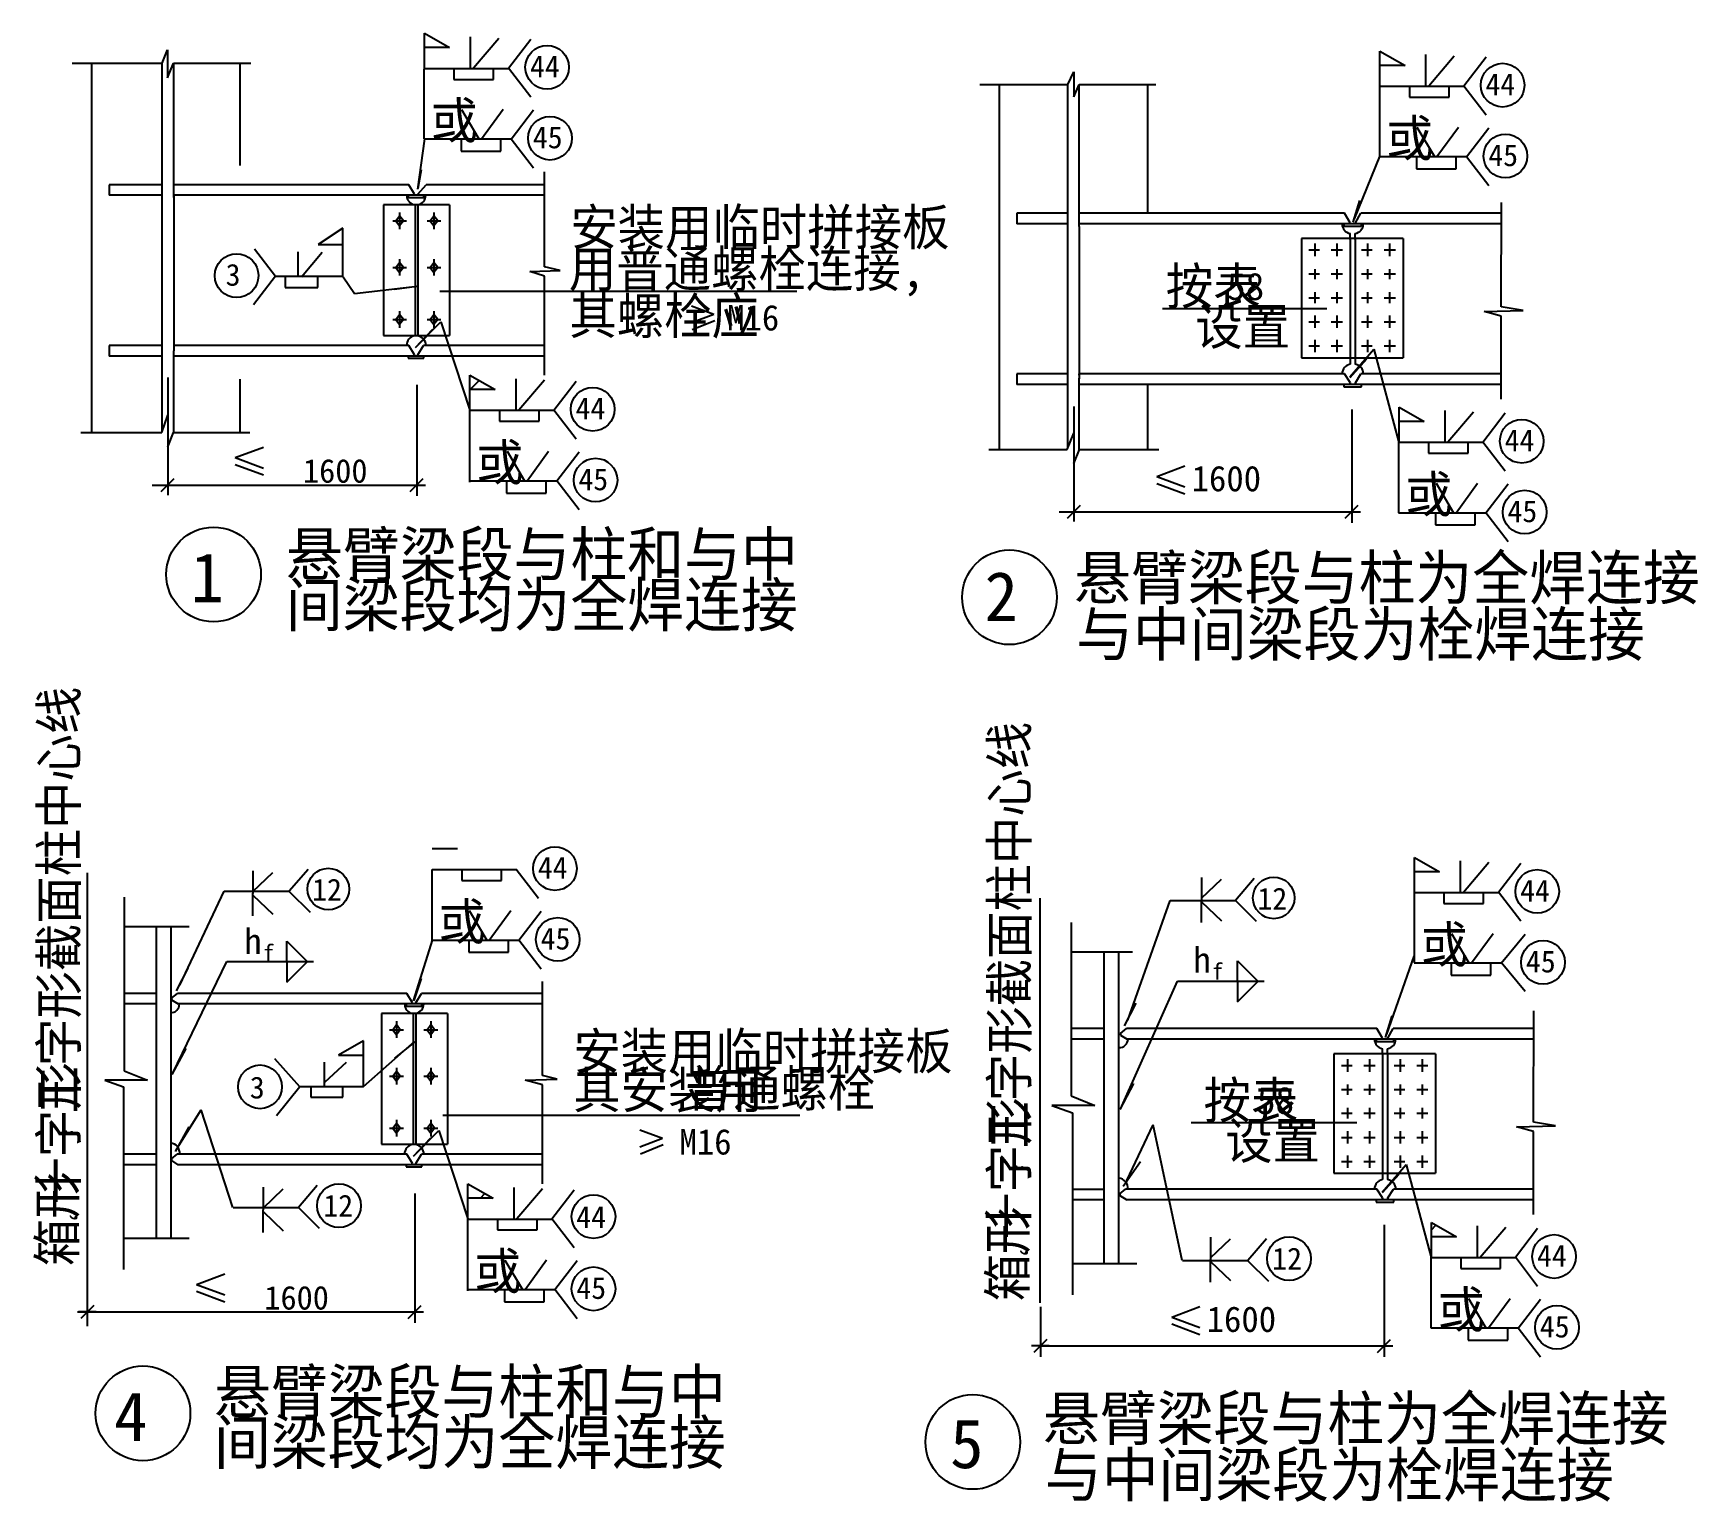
# Model space of a CAD drawing. Header units: metres. Extents: x 1413 to 8394, y 7869 to 11895.
# Drawn here: x 1413 to 5978, y 7869 to 11895 of the extents above; entities that cross this region are included whole.
import ezdxf

# ---------------------------------------------------------------- set-up
doc = ezdxf.new("R2010")
doc.units = ezdxf.units.M
for name, color, linetype in [('BOR', 3, 'Continuous'), ('CENTER', 7, 'Continuous'), ('FRAMING', 2, 'Continuous'), ('HIDDEN', 3, 'Continuous'), ('Z', 4, 'Continuous')]:
    doc.layers.add(name, color=color, linetype=linetype)

# ---------------------------------------------------------------- blocks, each defined once
blk = doc.blocks.new('CC')
blk.add_line((-24.24, 0), (24.24, 0))
at = {"layer": 'FRAMING', "color": 6}
blk.add_line((-17.83, -17.83), (17.83, 17.83), dxfattribs=at)

msp = doc.modelspace()

# ---------------------------------------------------------------- hatches: boundary and pattern name
h = msp.add_hatch()
h.set_pattern_fill('ANSI31', scale=50)
h.paths.add_polyline_path([(2485.53, 11855.42), (2554.59, 11855.42), (2485.53, 11894.8)])
h = msp.add_hatch()
h.set_pattern_fill('ANSI31', scale=50)
h.paths.add_polyline_path([(2261.58, 11360.23), (2194.16, 11315.91), (2261.58, 11315.91)])
h = msp.add_hatch()
h.set_pattern_fill('ANSI31', scale=50)
h.paths.add_polyline_path([(2610.49, 10917.96), (2679.55, 10917.96), (2610.49, 10957.33)])
h = msp.add_hatch()
h.set_pattern_fill('ANSI31', scale=50)
h.paths.add_polyline_path([(5158.38, 10830.35), (5227.45, 10830.35), (5158.38, 10869.72)])
h = msp.add_hatch()
h.set_pattern_fill('ANSI31', scale=50)
h.paths.add_polyline_path([(5200.73, 9595.94), (5269.79, 9595.94), (5200.73, 9635.32)])
h = msp.add_hatch()
h.set_pattern_fill('ANSI31', scale=50)
h.paths.add_polyline_path([(2318.88, 9132.51), (2249.82, 9093.14), (2318.88, 9093.14)])
h = msp.add_hatch()
h.set_pattern_fill('ANSI31', scale=50)
h.paths.add_polyline_path([(2604.9, 8700.78), (2673.97, 8700.78), (2604.9, 8740.16)])
h = msp.add_hatch()
h.set_pattern_fill('ANSI31', scale=50)
h.paths.add_polyline_path([(5247.1, 8595.08), (5316.16, 8595.08), (5247.1, 8634.45)])
at = {"layer": 'Z'}
h = msp.add_hatch(dxfattribs=at)
h.set_pattern_fill('ANSI31', scale=50)
h.paths.add_polyline_path([(5105.82, 11806.46), (5174.88, 11806.46), (5105.82, 11845.83)])

# ---------------------------------------------------------------- linework, layer by layer
for p, q in [((2485.53, 11799.82), (2485.53, 11894.8)), ((2485.53, 11894.8), (2554.59, 11855.42)), ((2611.19, 11885.33), (2611.19, 11799.92)), ((2619.82, 11799.92), (2689.69, 11881.84)), ((2715.82, 11799.32), (2777.05, 11878.92)), ((1766.85, 11813.35), (1780.95, 11849.55)), ((1780.95, 11849.55), (1780.95, 11772.44)), ((2554.59, 11855.42), (2485.53, 11855.42)), ((1519.31, 11813.35), (1766.85, 11813.35)), ((1780.95, 11772.44), (1797.66, 11813.35)), ((1797.66, 11813.35), (2009.57, 11813.35)), ((2485.21, 11798.58), (2717.15, 11798.58)), ((2485.21, 11605.56), (2485.21, 11798.58)), ((2566.54, 11798.58), (2566.54, 11768.52)), ((2675.32, 11768.52), (2675.32, 11798.58)), ((2715.82, 11800.18), (2777.05, 11720.59)), ((4250.24, 11754.23), (4266.18, 11789.24)), ((4266.18, 11789.24), (4266.18, 11720.41)), ((2566.54, 11768.52), (2675.32, 11768.52)), ((4008.61, 11754.23), (4250.24, 11754.23)), ((4266.18, 11720.41), (4281.59, 11754.23)), ((4281.59, 11754.23), (4491.67, 11754.23)), ((5105.5, 11556.6), (5105.5, 11749.62)), ((2587.21, 11686.21), (2635.06, 11605.56)), ((2642.27, 11605.56), (2701.24, 11686.62)), ((2723.61, 11604.99), (2784.84, 11684.58)), ((2485.42, 11605.55), (2466.57, 11467.75)), ((2485.21, 11605.56), (2724.49, 11605.56)), ((2586.02, 11601.96), (2586.02, 11571.89)), ((2694.8, 11571.89), (2694.8, 11601.96)), ((2723.61, 11605.85), (2784.84, 11526.25)), ((2586.02, 11571.89), (2694.8, 11571.89)), ((2815.03, 11254.3), (2815.21, 11514.91)), ((4468.57, 11462.12), (4468.57, 11401.52)), ((5438.92, 11144.57), (5439.1, 11430.99)), ((2398.57, 11380.29), (2436.7, 11380.29)), ((2417.54, 11403.36), (2417.46, 11357.7)), ((2492.72, 11380.29), (2530.85, 11380.29)), ((2511.68, 11403.36), (2511.61, 11357.7)), ((2261.58, 11360.23), (2194.16, 11315.91)), ((2261.58, 11227.62), (2261.58, 11360.23)), ((2077.42, 11227.61), (2019.99, 11303.41)), ((2138.16, 11295.67), (2138.16, 11227.54)), ((2148.61, 11227.07), (2205.18, 11294.29)), ((2194.16, 11315.91), (2263.23, 11315.91)), ((2417.54, 11275.97), (2417.46, 11230.32)), ((2511.68, 11275.97), (2511.61, 11230.32)), ((2398.57, 11252.9), (2436.7, 11252.9)), ((2492.72, 11252.9), (2530.85, 11252.9)), ((2774.79, 11241.65), (2858.35, 11244.82)), ((2815.03, 11229), (2774.79, 11241.65)), ((2858.35, 11244.82), (2815.03, 11254.3)), ((2815.03, 10957.12), (2815.03, 11229)), ((2077.42, 11228.48), (2016.98, 11150.15)), ((2262.12, 11227.63), (2076.77, 11227.63)), ((2104.12, 11228.08), (2104.12, 11198.01)), ((2104.12, 11198.01), (2193.03, 11198.01)), ((2193.03, 11198.01), (2193.03, 11228.08)), ((2262.78, 11226.97), (2294.15, 11181.49)), ((2294.15, 11181.49), (2466.55, 11201.76)), ((2528.2, 11187.76), (3507.3, 11187.76)), ((4510.11, 11140.44), (4960.49, 11140.44)), ((5498.97, 11135.08), (5438.92, 11144.57)), ((2398.57, 11110.04), (2436.7, 11110.04)), ((2417.54, 11133.11), (2417.46, 11087.45)), ((2492.72, 11110.04), (2530.85, 11110.04)), ((2511.68, 11133.11), (2511.61, 11087.45)), ((5391.52, 11131.92), (5498.97, 11135.08)), ((5438.92, 11119.27), (5391.52, 11131.92)), ((5438.92, 10891.76), (5438.92, 11119.27)), ((2610.49, 10957.33), (2679.55, 10917.96)), ((2610.49, 10861.12), (2610.49, 10957.33)), ((1781.88, 10950.94), (1781.88, 10628.49)), ((2464.64, 10931.15), (2464.64, 10626.35)), ((2679.55, 10917.96), (2610.49, 10917.96)), ((2736.15, 10947.86), (2736.15, 10862.45)), ((2744.78, 10862.45), (2814.65, 10944.38)), ((2840.78, 10861.85), (2902.01, 10941.45)), ((4468.57, 10931.72), (4468.57, 10861.97)), ((4266.56, 10871.55), (4266.56, 10556.17)), ((5158.38, 10774.74), (5158.38, 10869.72)), ((5158.38, 10869.72), (5227.45, 10830.35)), ((1765.86, 10800.26), (1781.95, 10847.46)), ((1781.95, 10847.46), (1781.95, 10761.37)), ((2610.17, 10861.12), (2842.11, 10861.12)), ((2610.17, 10664.47), (2610.17, 10861.12)), ((2691.5, 10861.12), (2691.5, 10831.05)), ((2691.5, 10831.05), (2800.28, 10831.05)), ((2800.28, 10831.05), (2800.28, 10861.12)), ((2840.78, 10862.71), (2902.01, 10783.12)), ((5028.9, 10863.54), (5028.9, 10552.91)), ((5227.45, 10830.35), (5158.38, 10830.35)), ((1543.75, 10800.26), (1765.86, 10800.26)), ((1781.95, 10761.37), (1797.49, 10800.26)), ((1797.49, 10800.26), (2007.23, 10800.26)), ((4248.64, 10754.07), (4266.46, 10798.42)), ((4266.46, 10798.42), (4266.46, 10715.18)), ((5158.07, 10580.49), (5158.07, 10773.51)), ((1966.97, 10731.55), (2044.54, 10760.28)), ((1966.97, 10731.41), (2044.54, 10702.68)), ((2712.17, 10748.74), (2760.02, 10668.09)), ((2767.23, 10668.09), (2826.2, 10749.15)), ((2848.57, 10667.52), (2909.8, 10747.12)), ((4033.05, 10754.07), (4248.64, 10754.07)), ((4266.46, 10715.18), (4282.47, 10754.07)), ((4282.47, 10754.07), (4500.13, 10754.07)), ((1966.97, 10712.63), (2044.54, 10683.9)), ((1739.28, 10656.35), (2463.64, 10656.35)), ((2610.41, 10668.09), (2849.45, 10668.09)), ((2710.98, 10664.49), (2710.98, 10634.43)), ((2819.76, 10634.43), (2819.76, 10664.49)), ((2848.57, 10668.38), (2909.8, 10588.79)), ((2710.98, 10634.43), (2819.76, 10634.43)), ((4226.36, 10582.91), (5027.9, 10582.91)), ((2575.95, 9658.74), (2506.89, 9658.74)), ((5200.73, 9635.32), (5269.79, 9595.94)), ((5200.73, 9540.34), (5200.73, 9635.32)), ((2014.97, 9598.49), (2014.97, 9536.4)), ((2014.97, 9541.52), (2069.56, 9593.95)), ((2166.39, 9602.21), (2115.06, 9542.51)), ((2506.57, 9601.9), (2738.51, 9601.9)), ((2506.57, 9408.88), (2506.57, 9601.9)), ((2587.9, 9601.9), (2587.9, 9571.83)), ((2696.68, 9571.83), (2696.68, 9601.9)), ((2737.18, 9603.5), (2798.4, 9523.9)), ((5269.79, 9595.94), (5200.73, 9595.94)), ((1814.74, 9285.21), (1936.35, 9542.38)), ((1936.35, 9542.38), (2116.71, 9542.38)), ((2115.1, 9541.98), (2171.91, 9485.38)), ((2587.9, 9571.83), (2696.68, 9571.83)), ((4616.55, 9580.39), (4616.55, 9518.3)), ((4616.55, 9523.43), (4671.13, 9575.85)), ((1662.15, 9526.52), (1662.15, 9050.66)), ((2014.97, 9474.87), (2014.97, 9536.97)), ((2014.97, 9531.84), (2069.56, 9479.42)), ((4414.48, 9189.22), (4530.93, 9517.34)), ((4616.55, 9456.78), (4616.55, 9518.87)), ((4616.55, 9513.74), (4671.13, 9461.32)), ((5200.41, 9346.08), (5200.41, 9539.1)), ((2608.57, 9489.53), (2656.42, 9408.88)), ((2663.63, 9408.88), (2722.59, 9489.93)), ((2744.97, 9408.3), (2806.2, 9487.9)), ((4259.37, 9457.25), (4259.37, 8981.39)), ((1662.15, 9446.13), (1840.46, 9446.13)), ((2108.23, 9349.18), (2108.23, 9406.09)), ((2108.23, 9406.09), (2164.96, 9349.18)), ((2507.97, 9411.62), (2455.23, 9241.68)), ((2505.79, 9408.88), (2745.84, 9408.88)), ((2607.38, 9405.28), (2607.38, 9375.21)), ((2716.16, 9375.21), (2716.16, 9405.28)), ((2744.97, 9409.17), (2806.2, 9329.57)), ((2607.38, 9375.21), (2716.16, 9375.21)), ((4259.37, 9376.86), (4427.18, 9376.86)), ((1794.66, 9041.54), (1943.56, 9349.72)), ((1943.56, 9349.72), (2181.33, 9349.72)), ((2108.23, 9293.22), (2164.96, 9350.12)), ((2108.23, 9350.12), (2108.23, 9293.22)), ((2809.44, 9037.13), (2809.62, 9294.77)), ((4394.4, 8945.56), (4550.93, 9295.63)), ((2408.89, 9186.11), (2408.82, 9140.46)), ((2503.04, 9186.11), (2502.96, 9140.46)), ((5527.64, 8909.3), (5527.82, 9214.28)), ((2318.88, 9132.51), (2249.82, 9093.14)), ((2318.88, 9007.3), (2318.88, 9132.51)), ((2318.88, 9007.3), (2459.3, 9131.26)), ((2389.93, 9163.05), (2428.05, 9163.05)), ((2484.07, 9163.05), (2522.2, 9163.05)), ((2249.82, 9093.14), (2318.88, 9093.14)), ((1662.15, 9050.66), (1726.53, 9024.82)), ((2144.02, 9006.33), (2075.78, 9083.31)), ((2211.05, 9073.93), (2211.05, 9007.66)), ((2271.16, 9072.77), (2212.77, 9019.01)), ((2408.89, 9058.73), (2408.82, 9013.08)), ((2503.04, 9058.73), (2502.96, 9013.08)), ((1609.22, 9024.82), (1660.49, 9005.95)), ((1726.53, 9024.82), (1609.22, 9024.82)), ((1660.49, 9005.95), (1660.49, 8505.77)), ((2144.02, 9006.33), (2080.19, 8927.15)), ((2144.14, 9007.3), (2318.88, 9007.3)), ((2173.68, 9007.3), (2173.68, 8978.13)), ((2261.6, 8978.13), (2261.6, 9008.2)), ((2389.93, 9035.66), (2428.05, 9035.66)), ((2484.07, 9035.66), (2522.2, 9035.66)), ((2762.04, 9024.48), (2849.37, 9027.64)), ((2809.44, 9011.83), (2762.04, 9024.48)), ((2849.37, 9027.64), (2809.44, 9037.13)), ((2809.44, 8739.94), (2809.44, 9011.83)), ((2173.68, 8978.13), (2261.6, 8978.13)), ((4323.75, 8955.56), (4206.45, 8955.56)), ((4206.45, 8955.56), (4262.87, 8934.78)), ((4259.37, 8981.39), (4323.75, 8955.56)), ((1812.16, 8845.23), (1873.02, 8943.28)), ((1959.88, 8675.8), (1873.02, 8943.28)), ((2408.89, 8915.86), (2408.82, 8870.21)), ((2503.04, 8915.86), (2502.96, 8870.21)), ((2536.41, 8928.4), (3515.51, 8928.4)), ((4262.87, 8934.78), (4262.87, 8436.5)), ((4411.9, 8749.25), (4484.29, 8902.61)), ((4563.43, 8530.3), (4484.29, 8902.61)), ((4588.74, 8908.52), (5042.54, 8908.52)), ((5587.68, 8899.81), (5527.64, 8909.3)), ((2389.93, 8892.8), (2428.05, 8892.8)), ((2484.07, 8892.8), (2522.2, 8892.8)), ((3138.14, 8864.42), (3076.09, 8887.4)), ((3138.14, 8864.31), (3076.09, 8841.32)), ((5480.24, 8896.65), (5587.68, 8899.81)), ((5527.64, 8884), (5480.24, 8896.65)), ((5527.64, 8656.49), (5527.64, 8884)), ((3078.38, 8822.99), (3140.43, 8848.24)), ((2043.45, 8730.81), (2043.45, 8668.72)), ((2043.45, 8673.85), (2098.04, 8726.27)), ((2191.55, 8735.42), (2140.22, 8675.72)), ((2604.9, 8740.16), (2673.97, 8700.78)), ((2604.9, 8643.94), (2604.9, 8740.16)), ((2730.56, 8730.69), (2730.56, 8645.28)), ((2739.2, 8645.28), (2809.07, 8727.2)), ((2835.19, 8644.68), (2896.42, 8724.27)), ((1961.51, 8675.59), (2141.87, 8675.59)), ((2140.26, 8675.19), (2197.07, 8618.59)), ((2459.06, 8713.98), (2459.06, 8359.39)), ((2673.97, 8700.78), (2604.9, 8700.78)), ((2043.45, 8607.2), (2043.45, 8669.29)), ((2043.45, 8664.16), (2098.04, 8611.74)), ((2604.59, 8447.3), (2604.59, 8643.94)), ((2604.59, 8643.94), (2836.52, 8643.94)), ((2685.91, 8643.94), (2685.91, 8613.87)), ((2794.69, 8613.87), (2794.69, 8643.94)), ((2835.19, 8645.54), (2896.42, 8565.94)), ((5117.62, 8628.27), (5117.62, 8266.13)), ((5247.1, 8539.47), (5247.1, 8634.45)), ((5247.1, 8634.45), (5316.16, 8595.08)), ((1660.49, 8591.53), (1840.46, 8591.53)), ((2685.91, 8613.87), (2794.69, 8613.87)), ((4641.22, 8594.29), (4641.22, 8532.2)), ((4641.22, 8537.33), (4695.8, 8589.75)), ((4795.1, 8589.92), (4743.77, 8530.22)), ((5316.16, 8595.08), (5247.1, 8595.08)), ((5246.78, 8345.22), (5246.78, 8538.24)), ((1861.03, 8464.59), (1938.6, 8493.33)), ((2706.58, 8531.57), (2754.43, 8450.92)), ((2761.64, 8450.92), (2820.61, 8531.97)), ((2842.99, 8450.35), (2904.21, 8529.94)), ((4262.87, 8522.27), (4439.7, 8522.27)), ((4565.07, 8530.09), (4745.42, 8530.09)), ((4641.22, 8470.67), (4641.22, 8532.77)), ((4641.22, 8527.64), (4695.8, 8475.22)), ((4743.82, 8529.69), (4800.63, 8473.09)), ((1861.03, 8464.46), (1938.6, 8435.72)), ((1861.03, 8445.67), (1938.6, 8416.94)), ((2604.83, 8450.92), (2843.86, 8450.92)), ((2705.39, 8447.32), (2705.39, 8417.25)), ((2814.18, 8417.25), (2814.18, 8447.32)), ((2842.99, 8451.21), (2904.21, 8371.61)), ((2705.39, 8417.25), (2814.18, 8417.25)), ((4175.03, 8403.4), (4175.03, 8266.13)), ((4535, 8375.06), (4612.57, 8403.79)), ((1534.38, 8389.39), (2458.06, 8389.39)), ((4535, 8374.92), (4612.57, 8346.19)), ((4535, 8356.14), (4612.57, 8327.41)), ((4176.03, 8296.13), (5116.62, 8296.13))]:
    msp.add_line(p, q)
for points in [[(2476.38, 11520.28), (2467.65, 11469.45)], [(2403.67, 11193.65), (2464.52, 11201.76)], [(2507.86, 11082.55), (2460.67, 11032.59)], [(2476.77, 9303.2), (2456.32, 9243.38)], [(2404.42, 9085.19), (2459.3, 9129.06)], [(2502.27, 8865.38), (2455.09, 8815.42)]]:
    msp.add_lwpolyline(points)
for centre, radius in [((2822.16, 11801.53), 59.91), ((2829.95, 11607.2), 59.91), ((5450.24, 11558.24), 59.91), ((1970.47, 11230.38), 59.91), ((2947.12, 10864.07), 59.91), ((5495.01, 10776.46), 59.91), ((2954.91, 10669.73), 59.91), ((5502.8, 10582.13), 59.91), ((2843.51, 9604.85), 59.91), ((2222.03, 9548.45), 57.05), ((5537.35, 9542.05), 59.91), ((4814.84, 9524.4), 57.05), ((2851.3, 9410.52), 59.91), ((5553.42, 9347.72), 59.91), ((2034.88, 9006.3), 59.91), ((2251.21, 8680.53), 59.91), ((2949.32, 8650.66), 59.91), ((4856.71, 8535.3), 59.91), ((5583.72, 8541.19), 59.91), ((2949.32, 8452.56), 59.91), ((5591.52, 8346.86), 59.91)]:
    msp.add_circle(centre, radius)
at = {"layer": 'BOR'}
for centre in [(1907.47, 10411.09), (4090.01, 10348.62), (1713.73, 8111.17), (3989.56, 8032.71)]:
    msp.add_circle(centre, 129.85, dxfattribs=at)
at = {"layer": 'CENTER'}
for p, q in [((1561.4, 8350.53), (1561.4, 9593.27)), ((4174.48, 8414.49), (4174.48, 9524))]:
    msp.add_line(p, q, dxfattribs=at)
at = {"layer": 'FRAMING'}
for p, q in [((1573.89, 10800.26), (1573.89, 11813.35)), ((1979.45, 11813.35), (1979.45, 11532.38)), ((4063.19, 10754.07), (4063.19, 11754.23)), ((4468.57, 11755.57), (4468.57, 11462.08)), ((2443.32, 11479.59), (1798.08, 11479.59)), ((2458.89, 11453.99), (2443.32, 11479.59)), ((2467.52, 11454.04), (2490.55, 11479.59)), ((2815.19, 11479.59), (2490.55, 11479.59)), ((1798.08, 11450.82), (1798.08, 11024.29)), ((2467.52, 11450.82), (1798.08, 11450.82)), ((2441.39, 11450.77), (2441.39, 11444.77)), ((2441.39, 11444.77), (2484.38, 11444.77)), ((2458.89, 11450.82), (2458.89, 11453.99)), ((2459.9, 11424.65), (2459.9, 11065.18)), ((2467.52, 11450.82), (2467.52, 11454.04)), ((2815.17, 11450.82), (2467.52, 11450.82)), ((2467.52, 11424.83), (2467.52, 11065.03)), ((2484.38, 11444.77), (2484.38, 11450.77)), ((2407.26, 11380.29), (2417.56, 11394.07)), ((2407.26, 11380.29), (2417.56, 11366.52)), ((2427.87, 11380.29), (2417.56, 11394.07)), ((2427.87, 11380.29), (2417.56, 11366.52)), ((2501.4, 11380.29), (2511.71, 11394.07)), ((2501.4, 11380.29), (2511.71, 11366.52)), ((2522.02, 11380.29), (2511.71, 11394.07)), ((2522.02, 11380.29), (2511.71, 11366.52)), ((5071.76, 11371.96), (4281.6, 11371.96)), ((5009, 11401.52), (4320.29, 11401.52)), ((5007.07, 11371.91), (5007.07, 11365.93)), ((5007.07, 11365.93), (5055.43, 11365.93)), ((5024.52, 11375.12), (5009, 11401.52)), ((5024.52, 11371.96), (5024.52, 11375.12)), ((5038.62, 11375.17), (5054.09, 11401.52)), ((5038.62, 11371.96), (5038.62, 11375.17)), ((5439.06, 11371.96), (5038.62, 11371.96)), ((5439.07, 11401.52), (5054.09, 11401.52)), ((5055.43, 11365.93), (5055.43, 11371.91)), ((4281.6, 11364.74), (4281.6, 10947.46)), ((4890.64, 11331.85), (4890.64, 11005.25)), ((5170.1, 11331.85), (4890.64, 11331.85)), ((5024.45, 11329.88), (5024.45, 11346.02)), ((5038.55, 11329.88), (5038.55, 11346.03)), ((5170.1, 11331.85), (5170.1, 11005.25)), ((4910.96, 11301), (4940.52, 11301)), ((4927.65, 11318.42), (4927.65, 11284.02)), ((4972.76, 11301), (5003.8, 11301)), ((4987.97, 11318.42), (4987.97, 11284.02)), ((5055.51, 11301), (5085.07, 11301)), ((5072.19, 11318.42), (5072.19, 11284.02)), ((5117.31, 11301), (5148.35, 11301)), ((5132.51, 11318.42), (5132.51, 11284.02)), ((2407.26, 11252.91), (2417.56, 11266.68)), ((2407.26, 11252.91), (2417.56, 11239.13)), ((2427.87, 11252.91), (2417.56, 11266.68)), ((2427.87, 11252.91), (2417.56, 11239.13)), ((2501.4, 11252.91), (2511.71, 11266.68)), ((2501.4, 11252.91), (2511.71, 11239.13)), ((2522.02, 11252.91), (2511.71, 11266.68)), ((2522.02, 11252.91), (2511.71, 11239.13)), ((4910.96, 11235.45), (4940.52, 11235.45)), ((4927.65, 11248.49), (4927.65, 11220.36)), ((4972.76, 11235.45), (5003.8, 11235.45)), ((4987.97, 11248.49), (4987.97, 11220.36)), ((5055.51, 11235.45), (5085.07, 11235.45)), ((5072.19, 11248.49), (5072.19, 11220.36)), ((5117.31, 11235.45), (5148.35, 11235.45)), ((5132.51, 11248.49), (5132.51, 11220.36)), ((4927.65, 11184.83), (4927.65, 11155.23)), ((4987.97, 11184.83), (4987.97, 11155.23)), ((5072.19, 11184.83), (5072.19, 11155.23)), ((5132.51, 11184.83), (5132.51, 11155.23)), ((4910.96, 11169.9), (4940.52, 11169.9)), ((4972.76, 11169.9), (5003.8, 11169.9)), ((5055.51, 11169.9), (5085.07, 11169.9)), ((5117.31, 11169.9), (5148.35, 11169.9)), ((2407.26, 11110.04), (2417.56, 11123.82)), ((2407.26, 11110.04), (2417.56, 11096.27)), ((2427.87, 11110.04), (2417.56, 11123.82)), ((2427.87, 11110.04), (2417.56, 11096.27)), ((2501.4, 11110.04), (2511.71, 11123.82)), ((2501.4, 11110.04), (2511.71, 11096.27)), ((2522.02, 11110.04), (2511.71, 11123.82)), ((2522.02, 11110.04), (2511.71, 11096.27)), ((4910.96, 11103.48), (4940.52, 11103.48)), ((4927.65, 11121.18), (4927.65, 11087.13)), ((4972.76, 11103.48), (5003.8, 11103.48)), ((4987.97, 11121.18), (4987.97, 11087.13)), ((5055.51, 11103.48), (5085.07, 11103.48)), ((5072.19, 11121.18), (5072.19, 11087.13)), ((5117.31, 11103.48), (5148.35, 11103.48)), ((5132.51, 11121.18), (5132.51, 11087.13)), ((2459.82, 11066.23), (2459.82, 11065.02)), ((2467.43, 11066.23), (2467.43, 11065.05)), ((4927.65, 11054.57), (4927.65, 11020.62)), ((4987.97, 11054.57), (4987.97, 11020.62)), ((5072.19, 11054.57), (5072.19, 11020.62)), ((5132.51, 11054.57), (5132.51, 11020.62)), ((2442.83, 11038.76), (1798.08, 11038.76)), ((2815.03, 11009.98), (1811.4, 11009.98)), ((2441.27, 11009.79), (2441.27, 11003.79)), ((2441.27, 11003.79), (2484.25, 11003.79)), ((2458.78, 11013.08), (2442.83, 11038.76)), ((2458.76, 11009.84), (2458.76, 11013.01)), ((2458.78, 11013.08), (2458.78, 11010)), ((2467.39, 11013.06), (2483.05, 11038.76)), ((2467.39, 11009.84), (2467.39, 11013.06)), ((2467.43, 11013.1), (2467.43, 11009.98)), ((2815.03, 11038.76), (2483.05, 11038.76)), ((2484.25, 11003.79), (2484.25, 11009.79)), ((4890.64, 11005.25), (5170.1, 11005.25)), ((4910.96, 11037.93), (4940.52, 11037.93)), ((4972.76, 11037.93), (5003.8, 11037.93)), ((5024.45, 11003.28), (5024.45, 10987.29)), ((5038.55, 11003.28), (5038.55, 10987.32)), ((5055.51, 11037.93), (5085.07, 11037.93)), ((5117.31, 11037.93), (5148.35, 11037.93)), ((5008.51, 10961.11), (4281.6, 10961.11)), ((5024.84, 10936.95), (5008.51, 10961.11)), ((5038.93, 10936.93), (5054.11, 10961.11)), ((5438.92, 10961.11), (5054.11, 10961.11)), ((1979.45, 10946.65), (1979.45, 10798.64)), ((5438.92, 10931.54), (4295.32, 10931.54)), ((5006.95, 10931.35), (5006.95, 10925.37)), ((5006.95, 10925.37), (5055.31, 10925.37)), ((5024.39, 10931.4), (5024.82, 10936.88)), ((5024.84, 10936.95), (5024.41, 10931.56)), ((5038.5, 10931.4), (5038.93, 10936.93)), ((5038.96, 10936.96), (5038.53, 10931.54)), ((5055.31, 10925.37), (5055.31, 10931.35)), ((4468.57, 10862.15), (4468.57, 10752.46)), ((1750.03, 9446.13), (1750.03, 8591.53)), ((1790.03, 9446.13), (1790.03, 8591.53)), ((4349.27, 9376.86), (4349.27, 8522.27)), ((4389.27, 9376.86), (4389.27, 8522.27)), ((1750.03, 9262.42), (1662.15, 9262.42)), ((1750.03, 9233.64), (1662.15, 9233.64)), ((1792.37, 9249.62), (1808.08, 9262.42)), ((1792.37, 9249.62), (1792.37, 9244.95)), ((1792.37, 9244.95), (1810.04, 9233.64)), ((2437.73, 9262.42), (1808.08, 9262.42)), ((2461.93, 9233.64), (1810.04, 9233.64)), ((2435.8, 9233.59), (2435.8, 9227.6)), ((2435.8, 9227.6), (2478.79, 9227.6)), ((2453.3, 9236.82), (2437.73, 9262.42)), ((2453.3, 9233.64), (2453.3, 9236.82)), ((2461.93, 9236.87), (2477.44, 9262.42)), ((2461.93, 9233.64), (2461.93, 9236.87)), ((2809.58, 9233.64), (2461.93, 9233.64)), ((2809.6, 9262.42), (2477.44, 9262.42)), ((2478.79, 9227.6), (2478.79, 9233.59)), ((2398.61, 9163.05), (2408.92, 9176.82)), ((2419.23, 9163.05), (2408.92, 9176.82)), ((2454.32, 9207.47), (2454.32, 8848)), ((2461.93, 9207.66), (2461.93, 8847.86)), ((2492.76, 9163.05), (2503.07, 9176.82)), ((2513.37, 9163.05), (2503.07, 9176.82)), ((2398.61, 9163.05), (2408.92, 9149.28)), ((2419.23, 9163.05), (2408.92, 9149.28)), ((2492.76, 9163.05), (2503.07, 9149.28)), ((2513.37, 9163.05), (2503.07, 9149.28)), ((4349.27, 9166.05), (4259.37, 9166.05)), ((4349.27, 9137.28), (4259.37, 9137.28)), ((4394.69, 9153), (4410.94, 9166.25)), ((4394.69, 9153), (4394.69, 9148.33)), ((4394.69, 9148.33), (4412.87, 9136.69)), ((5097.71, 9166.25), (4410.94, 9166.25)), ((5160.48, 9136.69), (4412.87, 9136.69)), ((5095.79, 9136.64), (5095.79, 9130.66)), ((5095.79, 9130.66), (5144.15, 9130.66)), ((5113.23, 9139.85), (5097.71, 9166.25)), ((5113.23, 9136.69), (5113.23, 9139.85)), ((5127.34, 9139.9), (5142.81, 9166.25)), ((5127.34, 9136.69), (5127.34, 9139.9)), ((5527.77, 9136.69), (5127.34, 9136.69)), ((5527.79, 9166.25), (5142.81, 9166.25)), ((5144.15, 9130.66), (5144.15, 9136.64)), ((5258.81, 9096.58), (4979.35, 9096.58)), ((4979.35, 9096.58), (4979.35, 8769.98)), ((5113.16, 9094.61), (5113.16, 9110.75)), ((5127.27, 9094.61), (5127.27, 9110.76)), ((5258.81, 9096.58), (5258.81, 8769.98)), ((2398.61, 9035.67), (2408.92, 9049.44)), ((2419.23, 9035.67), (2408.92, 9049.44)), ((2492.76, 9035.67), (2503.07, 9049.44)), ((2513.37, 9035.67), (2503.07, 9049.44)), ((5000.49, 9064.87), (5030.05, 9064.87)), ((5017.18, 9082.28), (5017.18, 9047.88)), ((5062.29, 9064.87), (5093.33, 9064.87)), ((5077.5, 9082.28), (5077.5, 9047.88)), ((5145.04, 9064.87), (5174.59, 9064.87)), ((5161.72, 9082.28), (5161.72, 9047.88)), ((5206.84, 9064.87), (5237.88, 9064.87)), ((5222.04, 9082.28), (5222.04, 9047.88)), ((2398.61, 9035.67), (2408.92, 9021.89)), ((2419.23, 9035.67), (2408.92, 9021.89)), ((2492.76, 9035.67), (2503.07, 9021.89)), ((2513.37, 9035.67), (2503.07, 9021.89)), ((5000.49, 8999.32), (5030.05, 8999.32)), ((5017.18, 9012.35), (5017.18, 8984.22)), ((5062.29, 8999.32), (5093.33, 8999.32)), ((5077.5, 9012.35), (5077.5, 8984.22)), ((5145.04, 8999.32), (5174.59, 8999.32)), ((5161.72, 9012.35), (5161.72, 8984.22)), ((5206.84, 8999.32), (5237.88, 8999.32)), ((5222.04, 9012.35), (5222.04, 8984.22)), ((5017.18, 8948.7), (5017.18, 8919.09)), ((5077.5, 8948.7), (5077.5, 8919.09)), ((5161.72, 8948.7), (5161.72, 8919.09)), ((5222.04, 8948.7), (5222.04, 8919.09)), ((2398.61, 8892.8), (2408.92, 8906.57)), ((2419.23, 8892.8), (2408.92, 8906.57)), ((2492.76, 8892.8), (2503.07, 8906.57)), ((2513.37, 8892.8), (2503.07, 8906.57)), ((5000.49, 8933.77), (5030.05, 8933.77)), ((5062.29, 8933.77), (5093.33, 8933.77)), ((5145.04, 8933.77), (5174.59, 8933.77)), ((5206.84, 8933.77), (5237.88, 8933.77)), ((2398.61, 8892.8), (2408.92, 8879.03)), ((2419.23, 8892.8), (2408.92, 8879.03)), ((2492.76, 8892.8), (2503.07, 8879.03)), ((2513.37, 8892.8), (2503.07, 8879.03)), ((5000.49, 8867.34), (5030.05, 8867.34)), ((5017.18, 8885.04), (5017.18, 8850.99)), ((5062.29, 8867.34), (5093.33, 8867.34)), ((5077.5, 8885.04), (5077.5, 8850.99)), ((5145.04, 8867.34), (5174.59, 8867.34)), ((5161.72, 8885.04), (5161.72, 8850.99)), ((5206.84, 8867.34), (5237.88, 8867.34)), ((5222.04, 8885.04), (5222.04, 8850.99)), ((1750.03, 8821.58), (1660.49, 8821.58)), ((1791.73, 8809.04), (1807.12, 8821.58)), ((2437.24, 8821.58), (1807.12, 8821.58)), ((2453.2, 8795.91), (2437.24, 8821.58)), ((2454.23, 8849.05), (2454.23, 8847.84)), ((2461.8, 8795.89), (2477.46, 8821.58)), ((2461.84, 8849.05), (2461.84, 8847.87)), ((2809.44, 8821.58), (2477.46, 8821.58)), ((5017.18, 8818.43), (5017.18, 8784.48)), ((5077.5, 8818.43), (5077.5, 8784.48)), ((5161.72, 8818.43), (5161.72, 8784.48)), ((5222.04, 8818.43), (5222.04, 8784.48)), ((1750.03, 8792.81), (1660.49, 8792.81)), ((1791.73, 8809.04), (1791.73, 8804.37)), ((1791.73, 8804.37), (1809.79, 8792.81)), ((2809.44, 8792.81), (1809.79, 8792.81)), ((2435.68, 8792.62), (2435.68, 8786.62)), ((2435.68, 8786.62), (2478.67, 8786.62)), ((2453.17, 8792.66), (2453.17, 8795.84)), ((2453.2, 8795.91), (2453.2, 8792.83)), ((2461.8, 8792.66), (2461.8, 8795.89)), ((2461.84, 8795.93), (2461.84, 8792.81)), ((2478.67, 8786.62), (2478.67, 8792.62)), ((4979.35, 8769.98), (5258.81, 8769.98)), ((5000.49, 8801.79), (5030.05, 8801.79)), ((5062.29, 8801.79), (5093.33, 8801.79)), ((5113.16, 8768.01), (5113.16, 8752.02)), ((5127.27, 8768.01), (5127.27, 8752.05)), ((5145.04, 8801.79), (5174.59, 8801.79)), ((5206.84, 8801.79), (5237.88, 8801.79)), ((4349.27, 8725.12), (4262.87, 8725.12)), ((4392.78, 8713.12), (4408.37, 8725.84)), ((5097.23, 8725.84), (4408.37, 8725.84)), ((5113.56, 8701.68), (5097.23, 8725.84)), ((5127.64, 8701.66), (5142.83, 8725.84)), ((5527.64, 8725.84), (5142.83, 8725.84)), ((4349.27, 8696.35), (4262.87, 8696.35)), ((4392.78, 8713.12), (4392.78, 8708.45)), ((4392.78, 8708.45), (4411.81, 8696.27)), ((5527.64, 8696.27), (4411.81, 8696.27)), ((5095.67, 8696.08), (5095.67, 8690.1)), ((5095.67, 8690.1), (5144.03, 8690.1)), ((5113.11, 8696.13), (5113.54, 8701.61)), ((5113.56, 8701.68), (5113.13, 8696.29)), ((5127.21, 8696.13), (5127.64, 8701.66)), ((5127.68, 8701.69), (5127.25, 8696.27)), ((5144.03, 8690.1), (5144.03, 8696.08))]:
    msp.add_line(p, q, dxfattribs=at)
for centre, radius, start, end in [((2463.08, 11450.77), 26.32, 179.9, 263.07), ((2463.08, 11450.77), 26.32, 279.71, 0.1), ((5028.7, 11371.91), 26.24, 179.9, 260.68), ((5034.2, 11371.91), 26.24, 279.55, 0.1), ((2463.21, 11038.68), 26.7, 97.1, 179.84), ((2463.21, 11038.68), 26.7, 0.16, 80.71), ((5028.83, 10961.03), 26.62, 99.47, 179.84), ((5034.33, 10961.03), 26.62, 0.16, 80.87), ((1790.04, 9233.27), 23.76, 267.14, 0.9), ((2457.49, 9233.59), 26.32, 179.9, 263.07), ((2457.49, 9233.59), 26.32, 279.71, 0.1), ((4391.49, 9137.53), 23.76, 267.14, 359.2), ((5117.41, 9136.64), 26.24, 179.9, 260.68), ((5122.91, 9136.64), 26.24, 279.55, 0.1), ((1787.09, 8824.99), 27.5, 353.29, 85.07), ((2457.62, 8821.51), 26.7, 97.1, 179.84), ((2457.62, 8821.51), 26.7, 0.16, 80.71), ((4387.64, 8728.69), 27.5, 353.29, 85.07), ((5117.54, 8725.76), 26.62, 99.47, 179.84), ((5123.04, 8725.76), 26.62, 0.16, 80.87)]:
    msp.add_arc(centre, radius, start, end, dxfattribs=at)
at = {"layer": 'HIDDEN'}
for p, q in [((1766.76, 10802.9), (1766.76, 11813.35)), ((1798.08, 11444.2), (1798.08, 11813.35)), ((4250.28, 10758.16), (4250.28, 11754.32)), ((4281.6, 11364.74), (4281.6, 11754.23)), ((1621.03, 11479.59), (1621.03, 11450.82)), ((1766.76, 11479.59), (1621.03, 11479.59)), ((1836.77, 11479.59), (1798.08, 11479.59)), ((1766.76, 11450.82), (1621.03, 11450.82)), ((2373.1, 11424.11), (2373.1, 11066.11)), ((2554.81, 11424.11), (2373.1, 11424.11)), ((2554.81, 11424.11), (2554.81, 11066.11)), ((4110.33, 11401.52), (4110.33, 11371.96)), ((4250.28, 11401.52), (4110.33, 11401.52)), ((4250.28, 11371.96), (4110.33, 11371.96)), ((4320.29, 11401.52), (4281.6, 11401.52)), ((5024.45, 11329.88), (5024.45, 11003.28)), ((5038.55, 11329.88), (5038.55, 11003.28)), ((2373.1, 11066.23), (2554.81, 11066.23)), ((1621.03, 11038.76), (1621.03, 11009.87)), ((1766.76, 11038.76), (1621.03, 11038.76)), ((1766.76, 11009.79), (1621.03, 11009.79)), ((1798.08, 10800.26), (1798.08, 11024.23)), ((1811.61, 11009.79), (1798.08, 11009.79)), ((4110.33, 10961.11), (4110.33, 10931.79)), ((4250.28, 10961.11), (4110.33, 10961.11)), ((4281.6, 10957.49), (4281.6, 10961.3)), ((4250.28, 10931.72), (4110.33, 10931.72)), ((4281.6, 10751.97), (4281.6, 10949)), ((4295.13, 10931.72), (4281.6, 10931.72)), ((2367.51, 9206.94), (2367.51, 8848.94)), ((2549.22, 9206.94), (2367.51, 9206.94)), ((2549.22, 9206.94), (2549.22, 8848.94)), ((5113.16, 9094.61), (5113.16, 8768.01)), ((5127.27, 9094.61), (5127.27, 8768.01)), ((2367.51, 8849.05), (2549.22, 8849.05))]:
    msp.add_line(p, q, dxfattribs=at)
at = {"layer": 'Z'}
for p, q in [((5105.82, 11845.83), (5174.88, 11806.46)), ((5105.82, 11750.85), (5105.82, 11845.83)), ((5231.48, 11836.37), (5231.48, 11750.96)), ((5240.11, 11750.96), (5309.98, 11832.88)), ((5336.11, 11750.36), (5397.33, 11829.95)), ((5174.88, 11806.46), (5105.82, 11806.46)), ((5105.5, 11749.62), (5337.44, 11749.62)), ((5186.83, 11749.62), (5186.83, 11719.55)), ((5295.61, 11719.55), (5295.61, 11749.62)), ((5336.11, 11751.22), (5397.33, 11671.62)), ((5186.83, 11719.55), (5295.61, 11719.55)), ((5207.5, 11637.25), (5255.35, 11556.6)), ((5262.56, 11556.6), (5321.52, 11637.65)), ((5343.9, 11556.02), (5405.13, 11635.62)), ((5105.16, 11556.6), (5035.08, 11385.94)), ((5105.16, 11556.6), (5344.78, 11556.6)), ((5206.31, 11556.6), (5206.31, 11522.93)), ((5315.09, 11522.93), (5315.09, 11556.6)), ((5343.9, 11556.97), (5405.13, 11477.37)), ((5206.31, 11522.93), (5315.09, 11522.93)), ((3279.79, 11123.77), (3217.73, 11146.76)), ((2461.28, 11033.15), (2530.57, 11103.87)), ((2530.57, 11103.87), (2609.99, 10861.17)), ((3279.79, 11123.66), (3217.73, 11100.67)), ((3220.02, 11082.34), (3282.08, 11107.6)), ((5023.78, 10952.99), (5089.2, 11029.08)), ((5089.2, 11029.08), (5158.11, 10773.31)), ((5284.04, 10860.26), (5284.04, 10774.85)), ((5292.68, 10774.85), (5362.55, 10856.77)), ((5388.67, 10774.25), (5449.9, 10853.84)), ((5158.07, 10773.51), (5390, 10773.51)), ((5239.39, 10773.51), (5239.39, 10743.44)), ((5348.17, 10743.44), (5348.17, 10773.51)), ((5388.67, 10775.11), (5449.9, 10695.51)), ((5239.39, 10743.44), (5348.17, 10743.44)), ((4493.78, 10679.84), (4571.35, 10708.57)), ((4493.78, 10679.7), (4571.35, 10650.97)), ((4493.78, 10660.91), (4571.35, 10632.18)), ((5260.06, 10661.14), (5307.91, 10580.49)), ((5315.12, 10580.49), (5374.09, 10661.54)), ((5396.47, 10579.91), (5457.69, 10659.51)), ((5157.29, 10580.49), (5397.34, 10580.49)), ((5258.87, 10576.89), (5258.87, 10546.82)), ((5258.87, 10546.82), (5367.65, 10546.82)), ((5367.65, 10546.82), (5367.65, 10576.89)), ((5396.47, 10580.78), (5457.69, 10501.18)), ((5326.39, 9625.85), (5326.39, 9540.44)), ((5335.02, 9540.44), (5404.89, 9622.36)), ((5431.02, 9539.84), (5492.25, 9619.44)), ((4760.97, 9577.17), (4709.64, 9517.47)), ((5431.02, 9540.7), (5492.25, 9461.11)), ((4530.93, 9517.34), (4711.29, 9517.34)), ((4709.68, 9516.94), (4766.49, 9460.34)), ((5200.41, 9539.1), (5432.35, 9539.1)), ((5281.74, 9539.1), (5281.74, 9509.04)), ((5281.74, 9509.04), (5390.52, 9509.04)), ((5390.52, 9509.04), (5390.52, 9539.1)), ((5302.41, 9426.73), (5350.26, 9346.08)), ((5357.47, 9346.08), (5416.43, 9427.14)), ((5438.81, 9345.51), (5504.64, 9425.1)), ((5198.93, 9364.24), (5123.8, 9150.67)), ((4715.6, 9295.1), (4715.6, 9352)), ((4715.6, 9352), (4772.33, 9295.1)), ((5199.64, 9346.08), (5439.69, 9346.08)), ((5301.22, 9342.48), (5301.22, 9312.41)), ((5301.22, 9312.41), (5410, 9312.41)), ((5410, 9312.41), (5410, 9342.48)), ((5438.81, 9348.31), (5504.64, 9268.72)), ((4550.93, 9295.63), (4788.69, 9295.63)), ((4715.6, 9239.13), (4772.33, 9296.04)), ((4715.6, 9296.04), (4715.6, 9239.13)), ((2455.69, 8815.97), (2524.98, 8886.69)), ((2524.98, 8886.69), (2604.4, 8643.99)), ((5112.5, 8717.72), (5177.91, 8793.81)), ((5177.91, 8793.81), (5246.82, 8538.04)), ((5372.76, 8624.99), (5372.76, 8539.58)), ((5381.39, 8539.58), (5451.26, 8621.5)), ((5477.39, 8538.98), (5538.61, 8618.57)), ((5246.78, 8538.24), (5478.72, 8538.24)), ((5328.11, 8538.24), (5328.11, 8508.17)), ((5436.89, 8508.17), (5436.89, 8538.24)), ((5477.39, 8539.84), (5538.61, 8460.24)), ((5328.11, 8508.17), (5436.89, 8508.17)), ((5348.78, 8425.87), (5396.63, 8345.22)), ((5403.84, 8345.22), (5462.8, 8426.27)), ((5485.18, 8344.64), (5546.41, 8424.24)), ((5246.01, 8345.22), (5486.06, 8345.22)), ((5347.59, 8341.62), (5347.59, 8311.55)), ((5347.59, 8311.55), (5456.37, 8311.55)), ((5456.37, 8311.55), (5456.37, 8341.62)), ((5485.18, 8345.51), (5546.41, 8265.91))]:
    msp.add_line(p, q, dxfattribs=at)
for points in [[(5049.82, 11436.15), (5031.61, 11376.74)], [(5069.47, 11001.14), (5023.24, 10950.55)], [(1836.7, 9331.94), (1804.62, 9269.22)], [(4436.44, 9235.96), (4404.36, 9173.23)], [(5138.53, 9200.88), (5120.33, 9141.47)], [(1830.93, 9111.73), (1793.07, 9040.35)], [(4430.67, 9015.74), (4392.81, 8944.36)], [(1839.27, 8896.78), (1802.04, 8829.24)], [(4449.26, 8800.79), (4401.78, 8733.26)], [(5158.18, 8765.87), (5111.96, 8715.28)]]:
    msp.add_lwpolyline(points, dxfattribs=at)
msp.add_circle((5442.44, 11752.57), 59.91, dxfattribs=at)

# ---------------------------------------------------------------- block references
for p in [(1781.67, 10656.35), (2464.64, 10656.35), (4266.89, 10582.91), (5028.9, 10582.91), (2459.06, 8389.39), (5117.62, 8296.13)]:
    msp.add_blockref('CC', p)
at = {"rotation": 180}
for p in [(1561.27, 8389.39), (4174.75, 8296.13)]:
    msp.add_blockref('CC', p, dxfattribs=at)

# ---------------------------------------------------------------- texts
for p in [(2627.46, 10668.62), (2523.86, 9409.4)]:
    msp.add_text('或', height=100).set_placement(p)
at = {"char_height": 65, "attachment_point": 1}
for insert in [(2152.74, 10727.61), (2046.8, 8460.66)]:
    msp.add_mtext('\\A1;1600', dxfattribs=dict(at, insert=insert))
at = {"layer": 'CENTER'}
for p in [(4589.64, 10639.1), (4630.85, 8334.33)]:
    msp.add_text('1600', height=70, dxfattribs=at).set_placement(p)
at = {"layer": 'FRAMING'}
for s, p in [('1', (1844.27, 10335.14)), ('2', (4021.57, 10283.45)), ('4', (1634.65, 8035.21)), ('5', (3927.24, 7960.9))]:
    msp.add_text(s, height=135, dxfattribs=at).set_placement(p)
at = {"layer": 'Z'}
for s, height, p in [('44', 60, (2775.19, 11773.86)), ('44', 60, (5395.47, 11724.89)), ('或', 100, (2502.5, 11606.09)), ('或', 100, (5122.79, 11557.12)), ('45', 60, (2782.98, 11579.53)), ('45', 60, (5403.26, 11530.56)), ('安装用临时拼接板', 100, (2885.66, 11313.53)), ('用普通螺栓连接,', 100, (2881.71, 11199)), ('3', 60, (1940.41, 11202.71)), ('按表', 100, (4518.76, 11151.84)), ('58', 75, (4686.64, 11163.35)), ('其螺栓应', 100, (2883.07, 11069.83)), ('M16', 70, (3315.86, 11080.01)), ('设置', 100, (4599.76, 11040.64)), ('44', 60, (2900.14, 10836.39)), ('44', 60, (5448.04, 10748.78)), ('45', 60, (2907.94, 10642.06)), ('或', 100, (5175.35, 10581.01)), ('45', 60, (5455.83, 10554.45)), ('悬臂梁段与柱和与中', 120, (2105.65, 10406.78)), ('悬臂梁段与柱为全焊连接', 120, (4267.32, 10342.35)), ('间梁段均为全焊连接', 120, (2105.65, 10268)), ('与中间梁段为栓焊连接', 120, (4272.82, 10187.53)), ('44', 60, (2796.54, 9577.17)), ('12', 60, (2177.73, 9517)), ('12', 60, (4770.27, 9492.39)), ('44', 60, (5490.38, 9514.38)), ('或', 100, (5217.7, 9346.61)), ('h', 70, (1991.5, 9370.77)), ('45', 60, (2804.33, 9382.84)), ('f', 45, (2042.83, 9351.36)), ('h', 70, (4594.26, 9319.77)), ('45', 60, (5506.45, 9320.05)), ('f', 45, (4645.59, 9300.36)), ('安装用临时拼接板', 100, (2893.87, 9054.17)), ('其安装用', 100, (2893.87, 8947.23)), ('普通螺栓', 100, (3201.99, 8951.9)), ('3', 60, (2006.81, 8974.45)), ('按表', 100, (4622.38, 8919.92)), ('58', 75, (4768.68, 8931.44)), ('设置', 100, (4681.81, 8808.73)), ('M16', 70, (3185.12, 8820.65)), ('12', 60, (2208.5, 8650.51)), ('44', 60, (2901.9, 8619.22)), ('或', 100, (2621.87, 8451.45)), ('12', 60, (4810.67, 8505.5)), ('44', 60, (5536.75, 8513.51)), ('45', 60, (2902.35, 8424.88)), ('或', 100, (5264.07, 8345.74)), ('45', 60, (5544.54, 8319.18)), ('悬臂梁段与柱和与中', 120, (1908.44, 8110.78)), ('悬臂梁段与柱为全焊连接', 120, (4181.66, 8037.47)), ('间梁段均为全焊连接', 120, (1908.44, 7972.01)), ('与中间梁段为栓焊连接', 120, (4187.16, 7882.65))]:
    msp.add_text(s, height=height, dxfattribs=at).set_placement(p)
for s, height, rotation, p in [('工字形截面柱中心线', 100, 90, (1533.15, 8933.36)), ('工字形截面柱中心线', 100, 90, (4139.76, 8837.04)), ('十字形', 100, 90, (1532.62, 8683.54)), ('十字形', 100, 90, (4139.23, 8587.22)), (',', 52.44, 270, (1513.71, 8898.93)), ('箱形', 100, 90, (1528.11, 8514.61)), (',', 52.44, 270, (4120.32, 8802.61)), ('箱形', 100, 90, (4134.72, 8418.29)), (',', 52.44, 270, (1525.29, 8665.86)), (',', 52.44, 270, (4131.9, 8569.54))]:
    msp.add_text(s, height=height, rotation=rotation, dxfattribs=at).set_placement(p)

doc.saveas('drawing.dxf')
